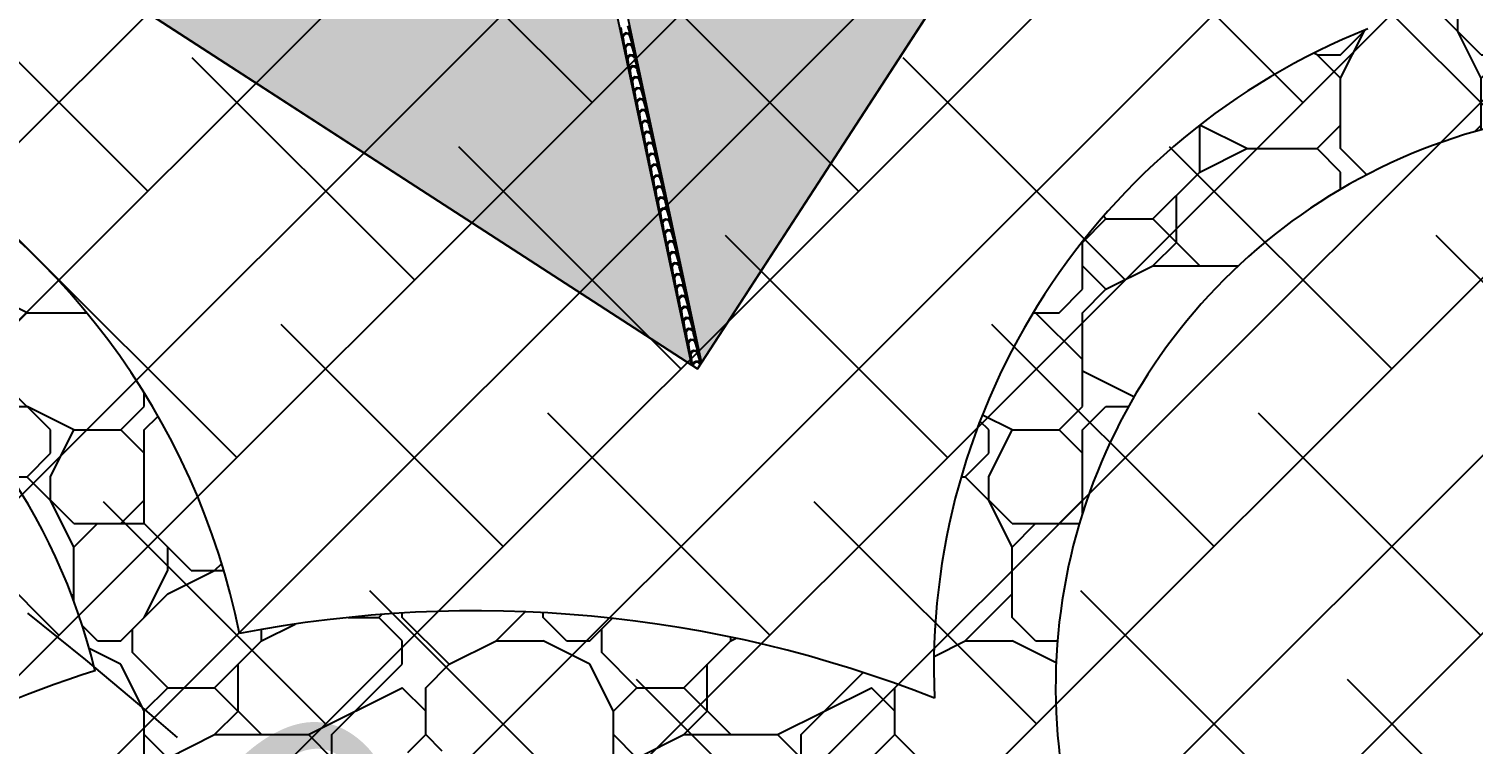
# Model space of a CAD drawing. Header units: millimetres. Extents: x 648844 to 649530, y 1246379 to 1246752.
# Drawn here: x 649107.59 to 649129.14, y 1246582.83 to 1246593.51 of the extents above; entities that cross this region are included whole.
import ezdxf

# ---------------------------------------------------------------- set-up
doc = ezdxf.new("R2010")
doc.units = ezdxf.units.MM
doc.header["$LTSCALE"] = 20
doc.header["$MEASUREMENT"] = 0
doc.layers.get('0').update_dxf_attribs({"linetype": 'CONTINUOUS'})
for name, color, linetype in [('acera', 8, 'CONTINUOUS'), ('CONT-MNR2', 9, 'CONTINUOUS'), ('TECHO', 30, 'CONTINUOUS')]:
    doc.layers.add(name, color=color, linetype=linetype)
doc.styles.add('MINIMO', font='arial.ttf', dxfattribs={"height": 3.6})
pattern_1 = [(0, (2687.656, -252.1344), (7, 7), [2.1, -2.45, 0.35, -2.1]), (0, (2690.456, -250.7344), (7, 7), [0.35, -1.75, 1.4, -3.5]), (0, (2691.506, -250.3844), (7, 7), [0.35, -6.65]), (0, (2688.356, -250.0344), (7, 7), [1.4, -5.6]), (0, (2687.656, -249.3344), (7, 7), [0.7, -6.3]), (0, (2692.556, -248.6344), (7, 7), [0.7, -0.35, 0.35, -5.6]), (0, (2689.756, -248.2844), (7, 7), [1.05, -5.95]), (0, (2688.006, -247.5844), (7, 7), [0.7, -6.3]), (0, (2690.806, -246.8844), (7, 7), [0.35, -2.1, 1.05, -3.5]), (0, (2689.406, -246.5344), (7, 7), [0.7, -6.3]), (0, (2691.856, -246.1844), (7, 7), [0.7, -6.3]), (0, (2690.456, -245.8344), (7, 7), [0.7, -6.3]), (0, (2693.256, -245.4844), (7, 7), [0.7, -6.3]), (90, (2687.306, -252.1344), (-7, 7), [1.4, -0.35, 0.7, -2.8, 1.4, -0.35]), (90, (2687.656, -247.5844), (-7, 7), [0.35, -6.65]), (90, (2688.706, -249.6844), (-7, 7), [0.7, -1.4, 0.35, -4.55]), (90, (2689.056, -248.6344), (-7, 7), [0.7, -1.4, 1.05, -3.85]), (90, (2690.106, -250.3844), (-7, 7), [0.35, -3.5, 0.7, -0.35, 0.7, -1.4]), (90, (2690.456, -251.0844), (-7, 7), [0.35, -6.65]), (90, (2691.156, -248.9844), (-7, 7), [0.35, -0.35, 1.05, -5.25]), (90, (2691.506, -250.0344), (-7, 7), [0.7, -2.8, 0.35, -0.35, 0.35, -2.45]), (90, (2692.206, -251.7844), (-7, 7), [1.05, -5.95]), (90, (2692.906, -246.5344), (-7, 7), [0.35, -0.35, 0.35, -5.95]), (90, (2693.256, -248.2844), (-7, 7), [1.05, -5.95]), (90, (2694.131, -248.8094), (-7, 7), [0.35, -6.65]), (45, (2689.756, -252.1344), (8e-16, 7), [0.49497, -9.404524937]), (45, (2689.056, -245.4844), (8e-16, 7), [0.49497, -1.48491, 1.48491, -6.434704937]), (45, (2689.756, -246.5344), (8e-16, 7), [0.98994, -2.4748738, 0.49497, -5.939711137]), (45, (2691.156, -246.8844), (8e-16, 7), [0.98994, -3.464825, 0.49497, -4.949759937]), (45, (2688.356, -250.0344), (8e-16, 7), [0.49497, -9.404524937]), (45, (2690.106, -250.0344), (8e-16, 7), [1.484924, -8.414570937]), (45, (2691.506, -249.3344), (8e-16, 7), [0.49497, -2.969848, 0.49497, -5.939706937]), (45, (2692.556, -248.6344), (8e-16, 7), [0.98994, -8.909554937]), (45, (2693.956, -248.6344), (8e-16, 7), [0.98994, -8.909554937]), (45, (2693.956, -250.7344), (8e-16, 7), [0.49497, -9.404524937]), (45, (2693.256, -247.2344), (8e-16, 7), [0.49497, -9.404524937]), (45, (2692.556, -246.1844), (8e-16, 7), [0.49497, -9.404524937]), (45, (2693.956, -245.4844), (8e-16, 7), [0.49497, -9.404524937]), (45, (2687.306, -245.4844), (8e-16, 7), [0.49497, -9.404524937]), (45, (2690.806, -248.2844), (8e-16, 7), [0.49497, -9.404524937]), (45, (2691.506, -245.4844), (8e-16, 7), [0.49497, -3.464825, 0.49497, -5.444729937]), (45, (2688.356, -249.3344), (8e-16, 7), [0.98994, -8.909554937]), (45, (2688.356, -247.5844), (8e-16, 7), [1.48491, -8.414584937]), (135, (2687.656, -249.3344), (-7, 8e-16), [0.74249, -9.157004937]), (135, (2691.506, -249.6844), (-7, 8e-16), [0.49497, -9.404524937]), (135, (2693.606, -248.6344), (-7, 8e-16), [0.49497, -9.404524937]), (135, (2691.156, -247.2344), (-7, 8e-16), [0.49497, -9.404524937]), (135, (2691.506, -246.1844), (-7, 8e-16), [0.49497, -9.404524937]), (135, (2690.456, -245.8344), (-7, 8e-16), [0.49497, -9.404524937]), (135, (2691.856, -246.1844), (-7, 8e-16), [0.49497, -9.404524937]), (135, (2687.656, -250.3844), (-7, 8e-16), [0.49497, -9.404524937]), (135, (2689.056, -247.9344), (-7, 8e-16), [0.49497, -9.404524937]), (135, (2689.056, -250.0344), (-7, 8e-16), [0.98994, -8.909554937]), (135, (2690.456, -250.7344), (-7, 8e-16), [0.98994, -8.909554937]), (135, (2693.256, -246.8844), (-7, 8e-16), [0.98994, -8.909554937]), (135, (2691.156, -248.6344), (-7, 8e-16), [0.49497, -9.404524937]), (135, (2692.206, -250.7344), (-7, 8e-16), [0.98994, -5.939696, 0.49497, -2.474888937]), (135, (2688.006, -247.5844), (-7, 8e-16), [0.98994, -1.9798989, 0.98994, -5.939716037]), (135, (2687.306, -251.4344), (-7, 8e-16), [0.9898, -2.4752, 0.9898, -2.4752, 0.4949, -2.474594937]), (26.56505118, (2689.7562, -250.0344), (7, 4e-10), [1.5652, -0.7826, 0.7826, -12.522075839]), (26.56505118, (2690.8062, -245.8344), (7, 4e-10), [1.5652, -14.08727584]), (26.56505118, (2690.8062, -250.7344), (7, 4e-10), [0.7826, -14.86987584]), (26.56505118, (2687.6562, -250.3844), (7, 4e-10), [0.7826, -14.86987584]), (26.56505118, (2689.0562, -248.6344), (7, 4e-10), [0.7826, -14.86987584]), (26.56505118, (2687.6562, -247.9344), (7, 4e-10), [0.7826, -14.86987584]), (63.43494882, (2688.7062, -247.2344), (4e-10, 7), [0.7826, -14.86987584]), (63.43494882, (2691.1562, -247.2344), (4e-10, 7), [0.7826, -14.86987584]), (63.43494882, (2691.8562, -252.1344), (4e-10, 7), [0.7826, -14.86987584]), (63.43494882, (2687.3062, -248.2844), (4e-10, 7), [0.7826, -14.86987584]), (63.43494882, (2690.1062, -251.7844), (4e-10, 7), [0.7826, -5.4782, 0.7826, -8.609075839]), (116.56505118, (2689.0562, -245.8344), (-4e-10, 7), [0.7826, -14.86987584]), (116.56505118, (2693.2562, -247.2344), (-4e-10, 7), [0.7826, -14.86987584]), (116.56505118, (2690.1062, -245.8344), (-4e-10, 7), [0.7826, -14.86987584]), (116.56505118, (2687.3062, -249.6844), (-4e-10, 7), [0.7826, -14.86987584]), (153.43494882, (2692.5562, -250.7344), (-7, 4e-10), [0.7826, -14.86987584]), (153.43494882, (2693.9562, -248.9844), (-7, 4e-10), [0.7826, -14.86987584]), (153.43494882, (2689.7562, -248.2844), (-7, 4e-10), [0.7826, -14.86987584]), (153.43494882, (2690.8062, -246.8844), (-7, 4e-10), [0.7826, -14.86987584]), (153.43494882, (2693.2562, -245.4844), (-7, 4e-10), [0.7826, -14.86987584]), (153.43494882, (2688.3562, -252.1344), (-7, 4e-10), [1.1739, -14.47857584])]

# ---------------------------------------------------------------- blocks, each defined once
blk = doc.blocks.new('*U3728')
at = {"layer": 'CONT-MNR2', "elevation": 34, "flags": 128}
blk.add_lwpolyline([(646422.499, 1246835.062), (646421.908, 1246835.57), (646421.132, 1246836.219), (646420.268, 1246836.918)], dxfattribs=at)
at = {"layer": 'CONT-MNR2', "color": 3, "insert": (646427.751, 1246830.453, 34), "char_height": 3.6, "attachment_point": 5, "rotation": 139.4143, "style": 'MINIMO'}
blk.add_mtext('{34.00}', dxfattribs=at)
blk = doc.blocks.new('TEJA45')
at = {"layer": 'TECHO'}
for p, q in [((-0.192, 4.238), (-0.098, 4.35)), ((-0.104, 4.307), (-0.098, 4.35)), ((-0.09, 4.31), (-0.085, 4.345)), ((-0.086, 4.35), (-0.083, 4.347)), ((-0.085, 4.345), (-0.08, 4.35)), ((-0.428, 4.002), (-0.329, 4.12)), ((-0.341, 4.071), (-0.335, 4.114)), ((-0.329, 4.12), (-0.332, 4.124)), ((-0.329, 4.12), (-0.319, 4.111)), ((-0.326, 4.073), (-0.322, 4.109)), ((-0.319, 4.13), (-0.323, 4.133)), ((-0.322, 4.109), (-0.31, 4.12)), ((-0.31, 4.12), (-0.319, 4.13)), ((-0.31, 4.12), (-0.21, 4.238)), ((-0.116, 4.144), (-0.234, 4.045)), ((-0.222, 4.189), (-0.217, 4.232)), ((-0.203, 4.151), (-0.222, 4.189)), ((-0.21, 4.238), (-0.214, 4.242)), ((-0.21, 4.238), (-0.201, 4.229)), ((-0.208, 4.191), (-0.203, 4.227)), ((-0.194, 4.161), (-0.208, 4.191)), ((-0.201, 4.248), (-0.205, 4.251)), ((-0.203, 4.227), (-0.192, 4.238)), ((-0.166, 4.132), (-0.203, 4.151)), ((-0.192, 4.238), (-0.201, 4.248)), ((-0.163, 4.146), (-0.194, 4.161)), ((-0.122, 4.138), (-0.166, 4.132)), ((-0.128, 4.151), (-0.163, 4.146)), ((-0.116, 4.163), (-0.128, 4.151)), ((0, 4.26), (-0.116, 4.163)), ((-0.099, 4.145), (-0.116, 4.163)), ((-0.108, 4.136), (-0.116, 4.144)), ((-0.085, 4.269), (-0.104, 4.307)), ((-0.076, 4.279), (-0.09, 4.31)), ((-0.047, 4.25), (-0.085, 4.269)), ((-0.045, 4.265), (-0.076, 4.279)), ((-0.004, 4.256), (-0.047, 4.25)), ((-0.009, 4.269), (-0.045, 4.264)), ((0, 4.279), (-0.01, 4.269)), ((-0.664, 3.766), (-0.565, 3.884)), ((-0.565, 3.884), (-0.568, 3.888)), ((-0.565, 3.884), (-0.555, 3.875)), ((-0.555, 3.893), (-0.559, 3.897)), ((-0.558, 3.872), (-0.546, 3.884)), ((-0.546, 3.884), (-0.555, 3.893)), ((-0.546, 3.884), (-0.447, 4.002)), ((-0.352, 3.908), (-0.47, 3.808)), ((-0.459, 3.952), (-0.453, 3.996)), ((-0.44, 3.915), (-0.459, 3.953)), ((-0.447, 4.002), (-0.45, 4.006)), ((-0.447, 4.002), (-0.437, 3.993)), ((-0.444, 3.955), (-0.44, 3.991)), ((-0.43, 3.924), (-0.444, 3.955)), ((-0.437, 4.012), (-0.441, 4.015)), ((-0.44, 3.99), (-0.428, 4.002)), ((-0.402, 3.896), (-0.44, 3.915)), ((-0.428, 4.002), (-0.437, 4.012)), ((-0.399, 3.91), (-0.43, 3.924)), ((-0.358, 3.902), (-0.402, 3.896)), ((-0.364, 3.915), (-0.399, 3.91)), ((-0.352, 3.927), (-0.364, 3.915)), ((-0.234, 4.026), (-0.352, 3.927)), ((-0.335, 3.909), (-0.352, 3.927)), ((-0.344, 3.9), (-0.352, 3.908)), ((-0.322, 4.033), (-0.34, 4.071)), ((-0.312, 4.042), (-0.326, 4.073)), ((-0.284, 4.014), (-0.322, 4.033)), ((-0.281, 4.028), (-0.312, 4.042)), ((-0.24, 4.02), (-0.284, 4.014)), ((-0.246, 4.033), (-0.281, 4.028)), ((-0.234, 4.045), (-0.246, 4.033)), ((-0.217, 4.027), (-0.234, 4.045)), ((-0.226, 4.018), (-0.234, 4.026)), ((-0.782, 3.648), (-0.683, 3.766)), ((-0.589, 3.671), (-0.707, 3.572)), ((-0.695, 3.716), (-0.689, 3.76)), ((-0.676, 3.678), (-0.695, 3.716)), ((-0.683, 3.766), (-0.687, 3.769)), ((-0.683, 3.766), (-0.674, 3.756)), ((-0.681, 3.719), (-0.676, 3.754)), ((-0.666, 3.688), (-0.681, 3.719)), ((-0.674, 3.775), (-0.677, 3.779)), ((-0.676, 3.754), (-0.664, 3.766)), ((-0.638, 3.66), (-0.676, 3.678)), ((-0.664, 3.766), (-0.674, 3.775)), ((-0.636, 3.674), (-0.666, 3.688)), ((-0.595, 3.665), (-0.638, 3.659)), ((-0.6, 3.678), (-0.636, 3.674)), ((-0.589, 3.69), (-0.6, 3.678)), ((-0.47, 3.789), (-0.589, 3.69)), ((-0.571, 3.673), (-0.589, 3.69)), ((-0.581, 3.663), (-0.589, 3.671)), ((-0.577, 3.834), (-0.571, 3.878)), ((-0.558, 3.797), (-0.577, 3.834)), ((-0.563, 3.837), (-0.558, 3.872)), ((-0.548, 3.806), (-0.562, 3.837)), ((-0.52, 3.778), (-0.558, 3.797)), ((-0.518, 3.792), (-0.548, 3.806)), ((-0.476, 3.783), (-0.52, 3.778)), ((-0.482, 3.797), (-0.518, 3.792)), ((-0.47, 3.808), (-0.482, 3.797)), ((-0.453, 3.791), (-0.47, 3.808)), ((-0.462, 3.782), (-0.47, 3.789)), ((-1.019, 3.411), (-0.919, 3.53)), ((-0.931, 3.48), (-0.925, 3.523)), ((-0.912, 3.442), (-0.931, 3.48)), ((-0.919, 3.53), (-0.923, 3.533)), ((-0.919, 3.53), (-0.91, 3.52)), ((-0.917, 3.482), (-0.912, 3.518)), ((-0.903, 3.452), (-0.917, 3.482)), ((-0.91, 3.539), (-0.914, 3.543)), ((-0.912, 3.518), (-0.9, 3.53)), ((-0.9, 3.53), (-0.91, 3.539)), ((-0.872, 3.438), (-0.903, 3.452)), ((-0.901, 3.53), (-0.801, 3.648)), ((-0.825, 3.454), (-0.837, 3.442)), ((-0.707, 3.553), (-0.825, 3.454)), ((-0.807, 3.436), (-0.825, 3.454)), ((-0.813, 3.598), (-0.807, 3.642)), ((-0.794, 3.56), (-0.813, 3.598)), ((-0.801, 3.648), (-0.805, 3.651)), ((-0.801, 3.648), (-0.792, 3.638)), ((-0.799, 3.601), (-0.794, 3.636)), ((-0.785, 3.57), (-0.799, 3.601)), ((-0.792, 3.657), (-0.795, 3.661)), ((-0.794, 3.636), (-0.782, 3.648)), ((-0.756, 3.541), (-0.794, 3.56)), ((-0.782, 3.648), (-0.792, 3.657)), ((-0.754, 3.556), (-0.785, 3.57)), ((-0.713, 3.547), (-0.756, 3.541)), ((-0.718, 3.56), (-0.754, 3.556)), ((-0.707, 3.572), (-0.719, 3.56)), ((-0.689, 3.555), (-0.707, 3.572)), ((-0.699, 3.545), (-0.707, 3.553)), ((-1.255, 3.175), (-1.156, 3.293)), ((-1.168, 3.243), (-1.162, 3.287)), ((-1.149, 3.206), (-1.168, 3.244)), ((-1.156, 3.293), (-1.159, 3.297)), ((-1.156, 3.293), (-1.146, 3.284)), ((-1.153, 3.246), (-1.149, 3.282)), ((-1.139, 3.215), (-1.153, 3.246)), ((-1.146, 3.303), (-1.15, 3.306)), ((-1.149, 3.281), (-1.137, 3.293)), ((-1.137, 3.293), (-1.146, 3.303)), ((-1.137, 3.293), (-1.038, 3.411)), ((-0.943, 3.317), (-1.061, 3.218)), ((-1.05, 3.362), (-1.044, 3.405)), ((-1.03, 3.324), (-1.049, 3.362)), ((-1.038, 3.411), (-1.041, 3.415)), ((-1.038, 3.411), (-1.028, 3.402)), ((-1.035, 3.364), (-1.03, 3.4)), ((-1.021, 3.334), (-1.035, 3.364)), ((-1.028, 3.421), (-1.032, 3.424)), ((-1.03, 3.4), (-1.019, 3.411)), ((-0.993, 3.305), (-1.03, 3.324)), ((-1.019, 3.411), (-1.028, 3.421)), ((-0.99, 3.319), (-1.021, 3.334)), ((-0.949, 3.311), (-0.993, 3.305)), ((-0.955, 3.324), (-0.99, 3.319)), ((-0.943, 3.336), (-0.955, 3.324)), ((-0.825, 3.435), (-0.943, 3.336)), ((-0.926, 3.318), (-0.943, 3.336)), ((-0.935, 3.309), (-0.943, 3.317)), ((-0.875, 3.423), (-0.912, 3.442)), ((-0.831, 3.429), (-0.875, 3.423)), ((-0.837, 3.442), (-0.872, 3.437)), ((-0.817, 3.427), (-0.825, 3.435)), ((-1.491, 2.939), (-1.392, 3.057)), ((-1.404, 3.007), (-1.398, 3.051)), ((-1.392, 3.057), (-1.396, 3.06)), ((-1.392, 3.057), (-1.383, 3.047)), ((-1.39, 3.01), (-1.385, 3.045)), ((-1.383, 3.066), (-1.386, 3.07)), ((-1.385, 3.045), (-1.373, 3.057)), ((-1.373, 3.057), (-1.383, 3.066)), ((-1.373, 3.057), (-1.274, 3.175)), ((-1.179, 3.081), (-1.297, 2.981)), ((-1.286, 3.125), (-1.28, 3.169)), ((-1.267, 3.088), (-1.286, 3.125)), ((-1.274, 3.175), (-1.277, 3.179)), ((-1.274, 3.175), (-1.264, 3.166)), ((-1.271, 3.128), (-1.267, 3.163)), ((-1.257, 3.097), (-1.271, 3.128)), ((-1.264, 3.185), (-1.268, 3.188)), ((-1.267, 3.163), (-1.255, 3.175)), ((-1.229, 3.069), (-1.267, 3.088)), ((-1.255, 3.175), (-1.264, 3.185)), ((-1.226, 3.083), (-1.257, 3.097)), ((-1.185, 3.075), (-1.229, 3.069)), ((-1.191, 3.088), (-1.226, 3.083)), ((-1.179, 3.099), (-1.191, 3.088)), ((-1.061, 3.199), (-1.179, 3.099)), ((-1.162, 3.082), (-1.179, 3.099)), ((-1.171, 3.073), (-1.179, 3.081)), ((-1.111, 3.187), (-1.149, 3.206)), ((-1.108, 3.201), (-1.139, 3.215)), ((-1.067, 3.193), (-1.111, 3.187)), ((-1.073, 3.206), (-1.108, 3.201)), ((-1.061, 3.218), (-1.073, 3.206)), ((-1.044, 3.2), (-1.061, 3.218)), ((-1.053, 3.191), (-1.061, 3.199)), ((-1.728, 2.702), (-1.628, 2.821)), ((-1.64, 2.771), (-1.634, 2.815)), ((-1.628, 2.821), (-1.632, 2.824)), ((-1.628, 2.821), (-1.619, 2.811)), ((-1.626, 2.773), (-1.621, 2.809)), ((-1.619, 2.83), (-1.622, 2.834)), ((-1.621, 2.809), (-1.609, 2.821)), ((-1.609, 2.821), (-1.619, 2.83)), ((-1.609, 2.821), (-1.51, 2.939)), ((-1.416, 2.844), (-1.534, 2.745)), ((-1.522, 2.889), (-1.516, 2.933)), ((-1.503, 2.851), (-1.522, 2.889)), ((-1.51, 2.939), (-1.514, 2.942)), ((-1.51, 2.939), (-1.501, 2.929)), ((-1.508, 2.892), (-1.503, 2.927)), ((-1.493, 2.861), (-1.508, 2.892)), ((-1.501, 2.948), (-1.504, 2.952)), ((-1.503, 2.927), (-1.491, 2.939)), ((-1.465, 2.832), (-1.503, 2.851)), ((-1.491, 2.939), (-1.501, 2.948)), ((-1.463, 2.847), (-1.494, 2.861)), ((-1.422, 2.838), (-1.465, 2.832)), ((-1.427, 2.851), (-1.463, 2.847)), ((-1.416, 2.863), (-1.427, 2.851)), ((-1.297, 2.962), (-1.416, 2.863)), ((-1.398, 2.846), (-1.416, 2.863)), ((-1.408, 2.836), (-1.416, 2.844)), ((-1.385, 2.969), (-1.404, 3.007)), ((-1.375, 2.979), (-1.39, 3.01)), ((-1.347, 2.951), (-1.385, 2.969)), ((-1.345, 2.965), (-1.375, 2.979)), ((-1.303, 2.956), (-1.347, 2.95)), ((-1.309, 2.969), (-1.345, 2.965)), ((-1.298, 2.981), (-1.309, 2.969)), ((-1.28, 2.964), (-1.298, 2.981)), ((-1.29, 2.954), (-1.298, 2.962)), ((-1.865, 2.584), (-1.868, 2.588)), ((-1.855, 2.594), (-1.859, 2.597)), ((-1.846, 2.584), (-1.855, 2.594)), ((-1.846, 2.584), (-1.747, 2.702)), ((-1.652, 2.608), (-1.77, 2.509)), ((-1.758, 2.653), (-1.753, 2.696)), ((-1.739, 2.615), (-1.758, 2.653)), ((-1.747, 2.702), (-1.75, 2.706)), ((-1.747, 2.702), (-1.737, 2.693)), ((-1.744, 2.655), (-1.739, 2.691)), ((-1.73, 2.625), (-1.744, 2.655)), ((-1.737, 2.712), (-1.741, 2.715)), ((-1.739, 2.691), (-1.728, 2.702)), ((-1.702, 2.596), (-1.739, 2.615)), ((-1.728, 2.702), (-1.737, 2.712)), ((-1.699, 2.61), (-1.73, 2.625)), ((-1.658, 2.602), (-1.702, 2.596)), ((-1.664, 2.615), (-1.699, 2.61)), ((-1.652, 2.627), (-1.664, 2.615)), ((-1.534, 2.726), (-1.652, 2.627)), ((-1.635, 2.609), (-1.652, 2.627)), ((-1.644, 2.6), (-1.652, 2.608)), ((-1.621, 2.733), (-1.64, 2.771)), ((-1.612, 2.743), (-1.626, 2.773)), ((-1.583, 2.714), (-1.621, 2.733)), ((-1.581, 2.729), (-1.612, 2.743)), ((-1.54, 2.72), (-1.584, 2.714)), ((-1.546, 2.733), (-1.581, 2.728)), ((-1.534, 2.745), (-1.546, 2.733)), ((-1.516, 2.728), (-1.534, 2.745)), ((-1.526, 2.718), (-1.534, 2.726)), ((-2.082, 2.348), (-1.983, 2.466)), ((-1.888, 2.372), (-2.006, 2.272)), ((-1.995, 2.416), (-1.989, 2.46)), ((-1.976, 2.379), (-1.995, 2.416)), ((-1.983, 2.466), (-1.986, 2.47)), ((-1.983, 2.466), (-1.973, 2.457)), ((-1.98, 2.419), (-1.976, 2.454)), ((-1.966, 2.388), (-1.98, 2.419)), ((-1.973, 2.476), (-1.977, 2.479)), ((-1.976, 2.454), (-1.964, 2.466)), ((-1.938, 2.36), (-1.976, 2.379)), ((-1.964, 2.466), (-1.973, 2.476)), ((-1.935, 2.374), (-1.966, 2.388)), ((-1.964, 2.466), (-1.865, 2.584)), ((-1.9, 2.379), (-1.935, 2.374)), ((-1.888, 2.39), (-1.9, 2.379)), ((-1.77, 2.49), (-1.888, 2.39)), ((-1.871, 2.373), (-1.888, 2.39)), ((-1.88, 2.364), (-1.888, 2.372)), ((-1.877, 2.535), (-1.871, 2.578)), ((-1.858, 2.497), (-1.876, 2.535)), ((-1.865, 2.584), (-1.855, 2.575)), ((-1.862, 2.537), (-1.858, 2.573)), ((-1.848, 2.506), (-1.862, 2.537)), ((-1.858, 2.572), (-1.846, 2.584)), ((-1.82, 2.478), (-1.858, 2.497)), ((-1.817, 2.492), (-1.848, 2.506)), ((-1.776, 2.484), (-1.82, 2.478)), ((-1.782, 2.497), (-1.817, 2.492)), ((-1.77, 2.509), (-1.782, 2.497)), ((-1.753, 2.491), (-1.77, 2.509)), ((-1.762, 2.482), (-1.77, 2.49)), ((-2.318, 2.112), (-2.219, 2.23)), ((-2.231, 2.18), (-2.225, 2.224)), ((-2.212, 2.142), (-2.231, 2.18)), ((-2.219, 2.23), (-2.223, 2.233)), ((-2.219, 2.23), (-2.21, 2.22)), ((-2.217, 2.183), (-2.212, 2.218)), ((-2.202, 2.152), (-2.217, 2.183)), ((-2.21, 2.239), (-2.213, 2.243)), ((-2.212, 2.218), (-2.2, 2.23)), ((-2.2, 2.23), (-2.21, 2.239)), ((-2.2, 2.23), (-2.101, 2.348)), ((-2.006, 2.253), (-2.125, 2.154)), ((-2.113, 2.298), (-2.107, 2.342)), ((-2.094, 2.26), (-2.113, 2.298)), ((-2.101, 2.348), (-2.105, 2.352)), ((-2.101, 2.348), (-2.092, 2.339)), ((-2.099, 2.301), (-2.094, 2.336)), ((-2.084, 2.27), (-2.098, 2.301)), ((-2.092, 2.357), (-2.095, 2.361)), ((-2.094, 2.336), (-2.082, 2.348)), ((-2.056, 2.242), (-2.094, 2.261)), ((-2.082, 2.348), (-2.092, 2.357)), ((-2.054, 2.256), (-2.084, 2.27)), ((-2.012, 2.247), (-2.056, 2.241)), ((-2.018, 2.261), (-2.054, 2.256)), ((-2.006, 2.272), (-2.018, 2.261)), ((-1.989, 2.255), (-2.006, 2.272)), ((-1.998, 2.245), (-2.006, 2.253)), ((-1.894, 2.366), (-1.938, 2.36)), ((-2.555, 1.875), (-2.455, 1.993)), ((-2.467, 1.944), (-2.462, 1.987)), ((-2.448, 1.906), (-2.467, 1.944)), ((-2.455, 1.993), (-2.459, 1.997)), ((-2.455, 1.993), (-2.446, 1.984)), ((-2.453, 1.946), (-2.448, 1.982)), ((-2.439, 1.916), (-2.453, 1.946)), ((-2.446, 2.003), (-2.45, 2.007)), ((-2.448, 1.982), (-2.437, 1.993)), ((-2.437, 1.993), (-2.446, 2.003)), ((-2.437, 1.993), (-2.337, 2.112)), ((-2.243, 2.017), (-2.361, 1.918)), ((-2.349, 2.062), (-2.343, 2.106)), ((-2.33, 2.024), (-2.349, 2.062)), ((-2.337, 2.112), (-2.341, 2.115)), ((-2.337, 2.112), (-2.328, 2.102)), ((-2.335, 2.065), (-2.33, 2.1)), ((-2.321, 2.034), (-2.335, 2.065)), ((-2.328, 2.121), (-2.331, 2.125)), ((-2.33, 2.1), (-2.318, 2.112)), ((-2.292, 2.005), (-2.33, 2.024)), ((-2.318, 2.112), (-2.328, 2.121)), ((-2.29, 2.02), (-2.321, 2.034)), ((-2.249, 2.011), (-2.292, 2.005)), ((-2.254, 2.024), (-2.29, 2.019)), ((-2.243, 2.036), (-2.255, 2.024)), ((-2.125, 2.135), (-2.243, 2.036)), ((-2.225, 2.019), (-2.243, 2.036)), ((-2.235, 2.009), (-2.243, 2.017)), ((-2.174, 2.123), (-2.212, 2.142)), ((-2.172, 2.138), (-2.202, 2.152)), ((-2.131, 2.129), (-2.174, 2.123)), ((-2.136, 2.142), (-2.172, 2.138)), ((-2.125, 2.154), (-2.136, 2.142)), ((-2.107, 2.137), (-2.125, 2.154)), ((-2.117, 2.127), (-2.125, 2.135)), ((-2.791, 1.639), (-2.692, 1.757)), ((-2.704, 1.707), (-2.698, 1.751)), ((-2.692, 1.757), (-2.695, 1.761)), ((-2.692, 1.757), (-2.682, 1.748)), ((-2.689, 1.71), (-2.685, 1.746)), ((-2.682, 1.767), (-2.686, 1.77)), ((-2.685, 1.745), (-2.673, 1.757)), ((-2.673, 1.757), (-2.682, 1.767)), ((-2.673, 1.757), (-2.574, 1.875)), ((-2.479, 1.781), (-2.597, 1.682)), ((-2.586, 1.826), (-2.58, 1.869)), ((-2.567, 1.788), (-2.585, 1.826)), ((-2.574, 1.875), (-2.577, 1.879)), ((-2.574, 1.875), (-2.564, 1.866)), ((-2.571, 1.828), (-2.567, 1.864)), ((-2.557, 1.798), (-2.571, 1.828)), ((-2.564, 1.885), (-2.568, 1.888)), ((-2.567, 1.864), (-2.555, 1.875)), ((-2.529, 1.769), (-2.567, 1.788)), ((-2.555, 1.875), (-2.564, 1.885)), ((-2.526, 1.783), (-2.557, 1.797)), ((-2.485, 1.775), (-2.529, 1.769)), ((-2.491, 1.788), (-2.526, 1.783)), ((-2.479, 1.8), (-2.491, 1.788)), ((-2.361, 1.899), (-2.479, 1.8)), ((-2.462, 1.782), (-2.479, 1.8)), ((-2.471, 1.773), (-2.479, 1.781)), ((-2.411, 1.887), (-2.448, 1.906)), ((-2.408, 1.901), (-2.439, 1.916)), ((-2.367, 1.893), (-2.411, 1.887)), ((-2.373, 1.906), (-2.408, 1.901)), ((-2.361, 1.918), (-2.373, 1.906)), ((-2.343, 1.9), (-2.361, 1.918)), ((-2.353, 1.891), (-2.361, 1.899)), ((-3.027, 1.403), (-2.928, 1.521)), ((-2.94, 1.471), (-2.934, 1.515)), ((-2.928, 1.521), (-2.932, 1.524)), ((-2.928, 1.521), (-2.919, 1.511)), ((-2.926, 1.474), (-2.921, 1.509)), ((-2.919, 1.53), (-2.922, 1.534)), ((-2.921, 1.509), (-2.909, 1.521)), ((-2.909, 1.521), (-2.919, 1.53)), ((-2.909, 1.521), (-2.81, 1.639)), ((-2.715, 1.544), (-2.834, 1.445)), ((-2.822, 1.589), (-2.816, 1.633)), ((-2.803, 1.552), (-2.822, 1.589)), ((-2.81, 1.639), (-2.813, 1.643)), ((-2.81, 1.639), (-2.8, 1.63)), ((-2.808, 1.592), (-2.803, 1.627)), ((-2.793, 1.561), (-2.807, 1.592)), ((-2.8, 1.648), (-2.804, 1.652)), ((-2.803, 1.627), (-2.791, 1.639)), ((-2.765, 1.533), (-2.803, 1.552)), ((-2.791, 1.639), (-2.8, 1.648)), ((-2.763, 1.547), (-2.793, 1.561)), ((-2.721, 1.538), (-2.765, 1.533)), ((-2.727, 1.552), (-2.763, 1.547)), ((-2.715, 1.563), (-2.727, 1.552)), ((-2.597, 1.663), (-2.715, 1.563)), ((-2.698, 1.546), (-2.715, 1.563)), ((-2.707, 1.537), (-2.715, 1.544)), ((-2.685, 1.67), (-2.704, 1.708)), ((-2.675, 1.679), (-2.689, 1.71)), ((-2.647, 1.651), (-2.685, 1.67)), ((-2.644, 1.665), (-2.675, 1.679)), ((-2.603, 1.657), (-2.647, 1.651)), ((-2.609, 1.67), (-2.644, 1.665)), ((-2.597, 1.682), (-2.609, 1.67)), ((-2.58, 1.664), (-2.597, 1.682)), ((-2.589, 1.655), (-2.597, 1.663)), ((-3.155, 1.294), (-3.159, 1.298)), ((-3.145, 1.285), (-3.155, 1.294)), ((-3.146, 1.285), (-3.046, 1.403)), ((-2.952, 1.308), (-3.07, 1.209)), ((-3.058, 1.353), (-3.052, 1.397)), ((-3.039, 1.315), (-3.058, 1.353)), ((-3.046, 1.403), (-3.05, 1.406)), ((-3.046, 1.403), (-3.037, 1.393)), ((-3.044, 1.356), (-3.039, 1.391)), ((-3.03, 1.325), (-3.044, 1.356)), ((-3.037, 1.412), (-3.04, 1.416)), ((-3.039, 1.391), (-3.027, 1.403)), ((-3.001, 1.296), (-3.039, 1.315)), ((-3.027, 1.403), (-3.037, 1.412)), ((-2.999, 1.311), (-3.03, 1.325)), ((-2.958, 1.302), (-3.001, 1.296)), ((-2.963, 1.315), (-2.999, 1.311)), ((-2.952, 1.327), (-2.964, 1.315)), ((-2.834, 1.426), (-2.952, 1.327)), ((-2.934, 1.31), (-2.952, 1.327)), ((-2.944, 1.3), (-2.952, 1.308)), ((-2.921, 1.433), (-2.94, 1.471)), ((-2.911, 1.443), (-2.926, 1.474)), ((-2.883, 1.415), (-2.921, 1.433)), ((-2.881, 1.429), (-2.911, 1.443)), ((-2.84, 1.42), (-2.883, 1.414)), ((-2.845, 1.433), (-2.881, 1.429)), ((-2.834, 1.445), (-2.845, 1.433)), ((-2.816, 1.428), (-2.834, 1.445)), ((-2.826, 1.418), (-2.834, 1.426)), ((-3.382, 1.048), (-3.283, 1.166)), ((-3.295, 1.117), (-3.289, 1.16)), ((-3.275, 1.079), (-3.294, 1.117)), ((-3.283, 1.166), (-3.286, 1.17)), ((-3.283, 1.166), (-3.273, 1.157)), ((-3.28, 1.119), (-3.275, 1.155)), ((-3.266, 1.089), (-3.28, 1.119)), ((-3.273, 1.176), (-3.277, 1.179)), ((-3.275, 1.155), (-3.264, 1.166)), ((-3.238, 1.06), (-3.275, 1.079)), ((-3.264, 1.166), (-3.273, 1.176)), ((-3.235, 1.074), (-3.266, 1.089)), ((-3.264, 1.166), (-3.164, 1.285)), ((-3.2, 1.079), (-3.235, 1.074)), ((-3.188, 1.091), (-3.2, 1.079)), ((-3.07, 1.19), (-3.188, 1.091)), ((-3.171, 1.073), (-3.188, 1.091)), ((-3.176, 1.235), (-3.17, 1.278)), ((-3.157, 1.197), (-3.176, 1.235)), ((-3.164, 1.285), (-3.168, 1.288)), ((-3.164, 1.285), (-3.155, 1.275)), ((-3.162, 1.237), (-3.157, 1.273)), ((-3.148, 1.207), (-3.162, 1.237)), ((-3.157, 1.273), (-3.145, 1.285)), ((-3.12, 1.178), (-3.157, 1.197)), ((-3.117, 1.193), (-3.148, 1.207)), ((-3.076, 1.184), (-3.12, 1.178)), ((-3.082, 1.197), (-3.117, 1.192)), ((-3.07, 1.209), (-3.082, 1.197)), ((-3.052, 1.191), (-3.07, 1.209)), ((-3.062, 1.182), (-3.07, 1.19)), ((-3.618, 0.812), (-3.519, 0.93)), ((-3.531, 0.88), (-3.525, 0.924)), ((-3.512, 0.843), (-3.531, 0.88)), ((-3.519, 0.93), (-3.522, 0.934)), ((-3.519, 0.93), (-3.509, 0.921)), ((-3.516, 0.883), (-3.512, 0.918)), ((-3.502, 0.852), (-3.516, 0.883)), ((-3.509, 0.94), (-3.513, 0.943)), ((-3.512, 0.918), (-3.5, 0.93)), ((-3.5, 0.93), (-3.509, 0.94)), ((-3.5, 0.93), (-3.401, 1.048)), ((-3.306, 0.954), (-3.424, 0.854)), ((-3.413, 0.998), (-3.407, 1.042)), ((-3.394, 0.961), (-3.413, 0.999)), ((-3.401, 1.048), (-3.404, 1.052)), ((-3.401, 1.048), (-3.391, 1.039)), ((-3.398, 1.001), (-3.394, 1.037)), ((-3.384, 0.97), (-3.398, 1.001)), ((-3.391, 1.058), (-3.395, 1.061)), ((-3.394, 1.036), (-3.382, 1.048)), ((-3.356, 0.942), (-3.394, 0.961)), ((-3.382, 1.048), (-3.391, 1.058)), ((-3.353, 0.956), (-3.384, 0.97)), ((-3.312, 0.948), (-3.356, 0.942)), ((-3.318, 0.961), (-3.353, 0.956)), ((-3.306, 0.973), (-3.318, 0.961)), ((-3.188, 1.072), (-3.306, 0.973)), ((-3.289, 0.955), (-3.306, 0.973)), ((-3.298, 0.946), (-3.306, 0.954)), ((-3.194, 1.066), (-3.238, 1.06)), ((-3.18, 1.064), (-3.188, 1.072)), ((-3.736, 0.694), (-3.637, 0.812)), ((-3.542, 0.717), (-3.661, 0.618)), ((-3.649, 0.762), (-3.643, 0.806)), ((-3.63, 0.724), (-3.649, 0.762)), ((-3.637, 0.812), (-3.641, 0.815)), ((-3.637, 0.812), (-3.628, 0.802)), ((-3.635, 0.765), (-3.63, 0.8)), ((-3.62, 0.734), (-3.634, 0.765)), ((-3.628, 0.821), (-3.631, 0.825)), ((-3.63, 0.8), (-3.618, 0.812)), ((-3.592, 0.706), (-3.63, 0.724)), ((-3.618, 0.812), (-3.628, 0.821)), ((-3.59, 0.72), (-3.62, 0.734)), ((-3.549, 0.711), (-3.592, 0.705)), ((-3.554, 0.724), (-3.59, 0.72)), ((-3.542, 0.736), (-3.554, 0.724)), ((-3.424, 0.836), (-3.542, 0.736)), ((-3.525, 0.719), (-3.542, 0.736)), ((-3.535, 0.709), (-3.542, 0.717)), ((-3.474, 0.824), (-3.512, 0.843)), ((-3.471, 0.838), (-3.502, 0.852)), ((-3.43, 0.829), (-3.474, 0.824)), ((-3.436, 0.843), (-3.471, 0.838)), ((-3.424, 0.854), (-3.436, 0.843)), ((-3.407, 0.837), (-3.424, 0.854)), ((-3.416, 0.828), (-3.424, 0.836))]:
    blk.add_line(p, q, dxfattribs=at)

msp = doc.modelspace()

# ---------------------------------------------------------------- hatches: boundary and pattern name
h = msp.add_hatch()
h.set_pattern_fill('ANSI38', color=3, scale=15, style=0)
h.set_pattern_definition([(45, (-526.4316, -3378.3679), (-1.3258252147, 1.3258252147), []), (135, (-526.4316, -3378.3679), (-3.9774756442, 1.3258252147), [4.6875, -2.8125])])
h.paths.add_polyline_path([(649074.645, 1246583.564), (649094.243, 1246613.456), (649153.413, 1246584.501), (649133.486, 1246559.317), (649131.764, 1246538.992), (649068.283, 1246574.182)])
h.paths.add_polyline_path([(649079.063, 1246573.737), (649108.559, 1246573.737), (649108.559, 1246579.229), (649079.063, 1246579.229)], flags=24)
at = {"layer": 'acera'}
h = msp.add_hatch(dxfattribs=at)
h.set_pattern_fill('PETRA11', color=254, scale=7, style=0, pattern_type=2)
h.set_pattern_definition(pattern_1)
h.paths.add_polyline_path([(649130.141, 1246594.167), (649127.568, 1246593.509, 0.318545), (649121.103, 1246583.515), (649122.975, 1246582.618, -0.712178), (649137.63, 1246589.8, -0.13891), (649138.89, 1246587.197), (649140.841, 1246586.276, 0.17708), (649139.139, 1246590.714, 0.248621)])
h = msp.add_hatch(dxfattribs=at)
h.set_pattern_fill('PETRA11', color=254, scale=7, style=0, pattern_type=2)
h.set_pattern_definition(pattern_1)
h.paths.add_polyline_path([(649095.741, 1246592.357), (649097.854, 1246590.713, -0.405754), (649108.575, 1246583.925), (649110.732, 1246584.48, 0.475918)])
h = msp.add_hatch(dxfattribs=at)
h.set_pattern_fill('PETRA11', color=254, scale=7, style=0, pattern_type=2)
h.set_pattern_definition(pattern_1)
h.paths.add_polyline_path([(649119.441, 1246581.829), (649121.103, 1246583.515, 0.143195), (649110.732, 1246584.48), (649108.575, 1246583.925, -0.000305), (649108.577, 1246583.915, 0.000305), (649108.575, 1246583.925, 0.18371), (649098.249, 1246575.648, -0.004663), (649098.122, 1246575.7), (649097.02, 1246573.126, 0.040576), (649096.116, 1246570.122), (649098.314, 1246568.697, -0.47916)])
h = msp.add_hatch(dxfattribs=at)
h.set_pattern_fill('PETRA11', color=254, scale=7, style=0, pattern_type=2)
h.set_pattern_definition(pattern_1)
h.paths.add_polyline_path([(649122.975, 1246582.618), (649121.103, 1246583.515), (649119.441, 1246581.829, -0.152383), (649117.966, 1246578.381), (649119.588, 1246577.456, 0.129627), (649121.163, 1246580.928)])
at = {"layer": 'TECHO'}
h = msp.add_hatch(dxfattribs=at)
h.set_pattern_fill('SPANTILE', color=254, scale=0.205, angle=127.3057, style=0, pattern_type=2)
h.set_pattern_definition([(232.072991, (649151.490171, 1246549.590115), (1.510283638, 1.9526056086), [0.18931176, -4.5434808]), (327.0427, (649151.3738, 1246549.44079), (0.06048774, -0.2835335), [0.0164, -0.1886]), (147.0427, (649151.5369, 1246549.3155), (-0.06048774, 0.2835335), [0.0574, -0.1476]), (57.0427, (649151.48873, 1246549.34673), (0.2835335, 0.06048774), [0.0205, -0.1845]), (237.0427, (649151.3898, 1246549.4353), (-0.2835335, -0.06048774), [0.0205, -0.1845]), (147.0427, (649151.37865, 1246549.4181), (-0.06048774, 0.2835335), [0.0164, -0.1886]), (147.0427, (649151.54582, 1246549.32926), (-0.06048774, 0.2835335), [0.041, -0.164]), (62.012391, (649151.5114175, 1246549.351568), (1.1662654077, 2.1756494039), [0.18931176, -4.5434808]), (94.346591, (649151.516994, 1246549.360169), (0.3402455695, -4.3739779244), [0.05412164, -5.35803375]), (128.60779, (649151.51289, 1246549.414135), (-0.232498607, 0.39505612), [0.0518613, -0.5964055]), (165.47759, (649151.48053, 1246549.45466), (0.455543985, -0.05103545), [0.0518613, -0.5964055]), (199.738791, (649151.430327, 1246549.467666), (-4.1320254479, -1.4743865262), [0.05412164, -5.35803375]), (126.817791, (649151.496485, 1246549.40767), (1.4460238462, -1.914795109), [0.0415094, -4.10942426]), (167.267591, (649151.471609, 1246549.4409), (-2.3382086425, 0.5387073578), [0.0415094, -4.10942426]), (199.637291, (649151.431121, 1246549.450049), (-3.1699042488, -1.1209068584), [0.04387184, -4.3433196]), (94.448091, (649151.499887, 1246549.36393), (0.270311384, -3.351366421), [0.04387184, -4.3433196])])
h.paths.add_polyline_path([(649116.216, 1246594.401), (649117.478, 1246588.488), (649107.838, 1246594.737), (649113.751, 1246595.999)])
h = msp.add_hatch(dxfattribs=at)
h.set_pattern_fill('SPANTILE', color=254, scale=0.205, angle=397.3057, style=0, pattern_type=2)
h.set_pattern_definition([(332.012391, (649171.802548, 1246580.94966), (-2.1756494039, 1.1662654077), [0.18931176, -4.5434808]), (237.0427, (649171.96972, 1246580.86082), (0.06048774, -0.2835335), [0.0164, -0.1886]), (57.0427, (649171.87196, 1246580.67989), (-0.06048774, 0.2835335), [0.0574, -0.1476]), (147.0427, (649171.90318, 1246580.72805), (-0.2835335, -0.06048774), [0.0205, -0.1845]), (327.0427, (649171.95736, 1246580.84929), (0.2835335, 0.06048774), [0.0205, -0.1845]), (57.0427, (649171.97456, 1246580.83814), (-0.06048774, 0.2835335), [0.0164, -0.1886]), (57.0427, (649171.8582, 1246580.6888), (-0.06048774, 0.2835335), [0.041, -0.164]), (142.072991, (649171.880502, 1246580.723212), (-1.9526056086, 1.510283638), [0.18931176, -4.5434808]), (109.738791, (649171.871901, 1246580.728788), (1.4743865262, -4.1320254479), [0.05412164, -5.35803375]), (75.47759, (649171.85362, 1246580.77973), (0.05103545, 0.455543985), [0.0518613, -0.5964055]), (38.60779, (649171.86663, 1246580.829934), (-0.39505612, -0.23249861), [0.0518613, -0.5964055]), (4.346591, (649171.9071535, 1246580.862294), (4.3739779244, 0.3402455695), [0.05412164, -5.35803375]), (77.267591, (649171.871239, 1246580.780523), (-0.5387073578, -2.3382086425), [0.0415094, -4.10942426]), (36.817791, (649171.880388, 1246580.821012), (1.914795109, 1.4460238462), [0.0415094, -4.10942426]), (4.448091, (649171.913618, 1246580.845887), (3.351366421, 0.270311384), [0.04387184, -4.3433196]), (109.637291, (649171.885983, 1246580.739203), (1.1209068584, -3.1699042488), [0.04387184, -4.3433196])])
h.paths.add_polyline_path([(649117.624, 1246588.519), (649116.372, 1246594.389), (649122.242, 1246595.641)])

# ---------------------------------------------------------------- linework, layer by layer
at = {"color": 254}
msp.add_lwpolyline([(649107.749, 1246594.795), (649112.482, 1246602.095), (649122.299, 1246595.73), (649117.567, 1246588.43), (649107.749, 1246594.795)], dxfattribs=at)
at = {"layer": 'acera', "color": 254}
for centre, radius, start, end in [((649131.383, 1246583.952), 10.29, 111.7616, 182.4377), ((649100.036, 1246582.328), 10.91, 11.38, 113.1834), ((649131.545, 1246583.674), 8.635, 45.193, 187.0236), ((649099.721, 1246581.802), 9.105, 13.4194, 101.8301), ((649114.266, 1246566.263), 18.556, 68.3817, 100.978), ((649114.296, 1246566.209), 18.617, 107.8986, 149.5375)]:
    msp.add_arc(centre, radius, start, end, dxfattribs=at)
at = {"layer": 'TECHO', "color": 254}
for p, q in [((649117.567, 1246588.43), (649122.299, 1246595.73)), ((649117.567, 1246588.43), (649122.299, 1246595.73)), ((649107.749, 1246594.795), (649117.567, 1246588.43)), ((649117.567, 1246588.43), (649107.749, 1246594.795)), ((649116.216, 1246594.401), (649117.478, 1246588.488)), ((649116.372, 1246594.389), (649117.624, 1246588.519))]:
    msp.add_line(p, q, dxfattribs=at)

# ---------------------------------------------------------------- block references
at = {"color": 254, "xscale": -1, "rotation": 147.0426913805477}
msp.add_blockref('TEJA45', (649119.933, 1246592.08), dxfattribs=at)
at = {"layer": 'CONT-MNR2'}
msp.add_blockref('*U3728', (2687.306, -252.134), dxfattribs=at)

doc.saveas('drawing.dxf')
